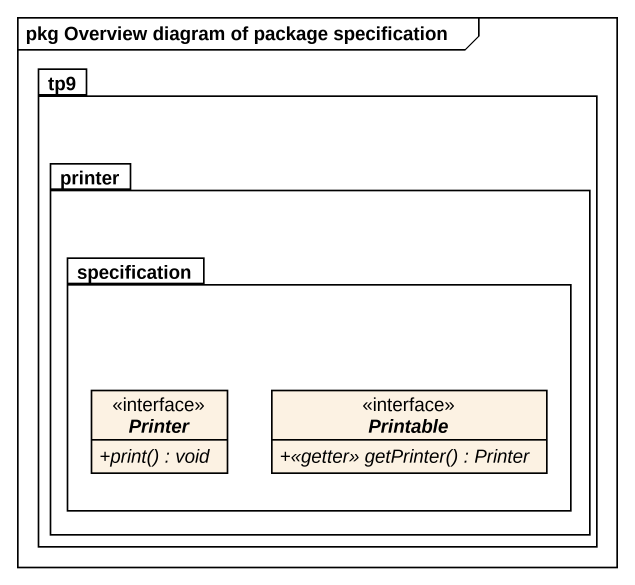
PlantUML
@startuml
mainframe pkg Overview diagram of package specification
hide circle
hide empty members
skinparam classAttributeIconSize 0
package tp9 {
  package printer {
    package specification {
      interface Printer {
        {abstract} +print() : void
      }
      interface Printable {
        {abstract} +<<getter>> getPrinter() : Printer
      }
    }
  }
}
@enduml
